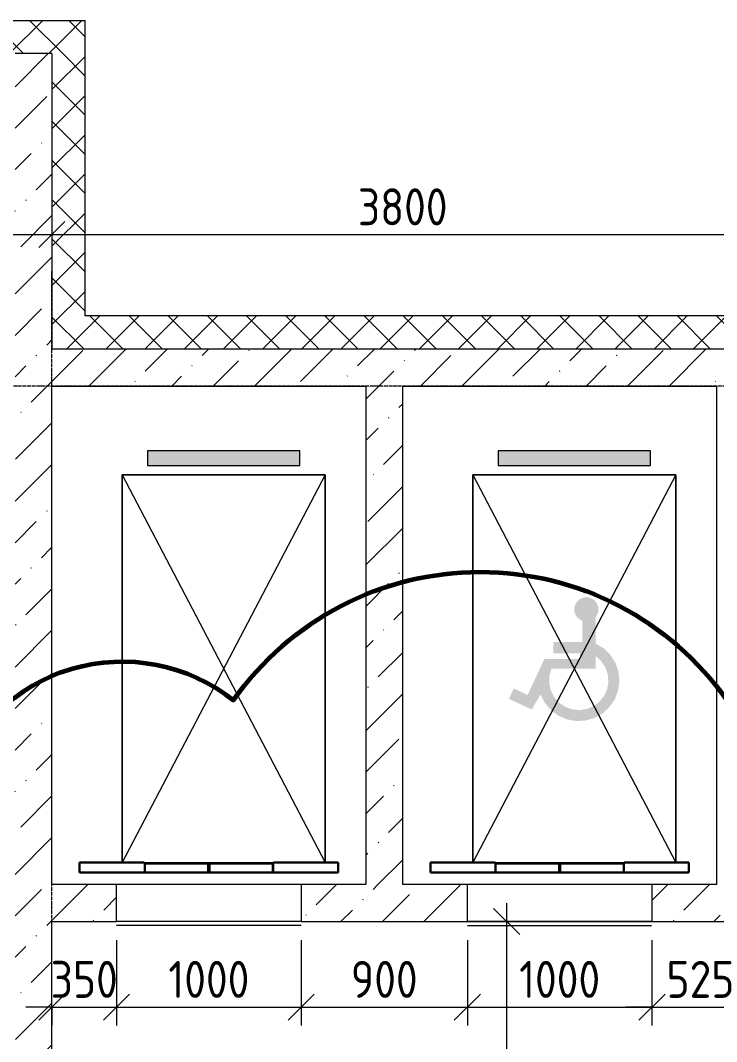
# Model space of a CAD drawing. Header units: millimetres. Extents: x -60946 to 138510, y -262288 to 24501.
# Drawn here: x 45639 to 49409, y -144743 to -139213 of the extents above; entities that cross this region are included whole.
import ezdxf

# ---------------------------------------------------------------- set-up
doc = ezdxf.new("R2010")
doc.units = ezdxf.units.MM
for name, pattern in [('ADSK_Линия сетки', [25, 20, -2.5, 0, -2.5]), ('ADSK_Невидимые', [5, 3, -2]), ('ADSK_Штриховая_ш2 п1_5', [4.5, 3, -1.5])]:
    doc.linetypes.add(name, pattern=pattern)
for name, color, linetype, lineweight in [('2)Тип-3', 7, 'Continuous', 60), ('Двери', 7, 'Continuous', 9), ('Обобщенные модели', 7, 'ADSK_Невидимые', 18), ('Оборудование', 7, 'Continuous', 18), ('Оси', 7, 'Continuous', 9), ('Перекрытие', 7, 'Continuous', 18), ('Размеры', 7, 'Continuous', 9), ('Стены наружные', 7, 'Continuous', 18), ('Узлы', 7, 'Continuous', 18)]:
    doc.layers.add(name, color=color, linetype=linetype, lineweight=lineweight)
doc.styles.add('GOST Common_3', font='', dxfattribs={"width": 0.9, "height": 200})
doc.styles.get('GOST Common_3').set_extended_font_data('GOST Common')
doc.dimstyles.new('ADSK_Основной_2_0_1', dxfattribs={"dimscale": 304.8, "dimtxt": 201.142999, "dimasz": 0.463911, "dimexe": 0.328084, "dimexo": 0.328084, "dimgap": 0.164042, "dimtad": 1, "dimdec": 3, "dimrnd": 0.001, "dimdsep": 46, "dimtxsty": 'GOST Common_3', "dimblk1": 'OBLIQUE', "dimblk2": 'OBLIQUE', "dimsah": 1, "dimcen": 0.09, "dimdle": 0.328084, "dimazin": 2, "dimtfac": 1, "dimtdec": 4, "dimtix": 1, "dimtmove": 1, "dimatfit": 3, "dimfxl": 1, "dimtvp": 1, "dimtolj": 1, "dimtzin": 0, "dimlwd": 20, "dimlwe": 20, "dimarcsym": 2})
doc.dimstyles.new('ADSK_Основной_2_0_2', dxfattribs={"dimscale": 304.8, "dimtxt": 201.142999, "dimasz": 0.463911, "dimexe": 0.328084, "dimexo": 0.328084, "dimgap": 0.164042, "dimtad": 1, "dimdec": 3, "dimrnd": 0.001, "dimdsep": 46, "dimtxsty": 'GOST Common_3', "dimblk1": 'OBLIQUE', "dimblk2": 'OBLIQUE', "dimsah": 1, "dimcen": 0.09, "dimdle": 0.328084, "dimazin": 2, "dimtfac": 1, "dimtdec": 4, "dimtix": 1, "dimtmove": 0, "dimatfit": 3, "dimfxl": 1, "dimtvp": 1, "dimtolj": 1, "dimtzin": 0, "dimlwd": 20, "dimlwe": 20, "dimarcsym": 2})
pattern_1 = [(45, (9.36, -150597.75), (84.18955, 308.69595), [396.875, -79.375, 3.353, -76.022])]
pattern_2 = [(45, (9.36, -150597.75), (-106.066, 106.066), []), (135, (9.36, -150597.75), (-106.066, -106.066), [])]

# ---------------------------------------------------------------- blocks, each defined once
blk = doc.blocks.new('AS-Shakhta_lifta-GOST_5746-2003 - Лифт_3_2700х1700 проем 1000-730833-Кладочный план 3-го этажа')
at = {"layer": 'Оборудование'}
h = blk.add_hatch(color=256, dxfattribs=at)
h.paths.add_polyline_path([(-9.5, 464.1), (-60.4, 461.4), (-109.3, 447.2), (-153.5, 422), (-190.9, 387.4), (-219.3, 345.2), (-237.2, 297.5), (-243.7, 247), (-238.5, 196.4), (-221.7, 148.3), (-194.4, 105.3), (-157.9, 69.8), (-114.3, 43.6), (-114.3, -98), (-123.4, -111.8), (-128.8, -127.6), (-130, -144.1), (-127, -160.5), (-120, -175.5), (-109.5, -188.4), (-96, -198.1), (-80.6, -204.2), (-64.1, -206.2), (-47.6, -203.9), (-32.3, -197.6), (-19, -187.7), (-8.6, -174.7), (-1.8, -159.5), (0.9, -143.1), (-0.6, -126.6), (-6.2, -110.9), (-15.5, -97.2), (-28, -86.3), (-42.9, -78.8), (-42.9, 35.4), (113.5, 35.4), (113.5, 97.4), (-31, 97.4), (-31, 128.1), (162.8, 128.1), (253.6, 322.9), (328.5, 288), (354.7, 344.2), (231, 401.8), (183.6, 319.7), (160.7, 365.2), (127.5, 404.7), (87.2, 434.8), (40.6, 455.1)])
h.paths.add_polyline_path([(-27.9, 404.9), (12.2, 401), (50, 387.2), (83.3, 364.5), (109.8, 334.2), (128, 298.2), (136.6, 258.9), (135.3, 218.6), (123.9, 180), (-114.3, 180), (-114.3, 111.7), (-144.4, 138.5), (-166.9, 171.9), (-180.4, 209.8), (-184, 249.9), (-177.6, 289.7), (-161.5, 326.6), (-136.7, 358.3), (-104.7, 382.9), (-67.7, 398.8)])
at = {"layer": 'Узлы'}
blk.add_hatch(color=256, dxfattribs=at).paths.add_polyline_path([(412.5, -920), (-412.5, -920), (-412.5, -1000), (412.5, -1000)])
at = {"layer": 'Обобщенные модели', "linetype": 'Continuous', "lineweight": 30}
for p, q in [((780, 1285), (-620, 1285)), ((-620, 1230), (-620, 1285)), ((-267, 1235), (-267, 1285)), ((-267, 1285), (77, 1285)), ((77, 1285), (77, 1235)), ((83, 1235), (83, 1285)), ((83, 1285), (427, 1285)), ((427, 1285), (427, 1235)), ((780, 1230), (780, 1285)), ((-270, 1230), (-620, 1230)), ((77, 1235), (-267, 1235)), ((427, 1235), (83, 1235)), ((430, 1230), (780, 1230))]:
    blk.add_line(p, q, dxfattribs=at)
at = {"layer": 'Обобщенные модели'}
for p, q in [((-270, 1235), (-270, 1285)), ((430, 1235), (430, 1285))]:
    blk.add_line(p, q, dxfattribs=at)
at = {"layer": 'Оборудование'}
for p, q in [((-550, -870), (-550, 1230)), ((550, -870), (-550, 1230)), ((-550, -870), (550, 1230)), ((550, 1230), (-550, 1230)), ((-550, 1230), (-550, -870)), ((550, 1230), (550, -870)), ((550, -870), (550, 1230)), ((550, -870), (-550, -870)), ((-550, -870), (550, -870))]:
    blk.add_line(p, q, dxfattribs=at)
at = {"layer": 'Узлы'}
for p, q in [((412.5, -920), (-412.5, -920)), ((-412.5, -920), (-412.5, -1000)), ((412.5, -1000), (412.5, -920)), ((-412.5, -1000), (412.5, -1000))]:
    blk.add_line(p, q, dxfattribs=at)
blk = doc.blocks.new('AS-Shakhta_lifta-GOST_5746-2003 - Лифт_3_2700х1700 проем 1001-793162-Кладочный план 3-го этажа')
at = {"layer": 'Узлы'}
blk.add_hatch(color=256, dxfattribs=at).paths.add_polyline_path([(412.5, -920), (-412.5, -920), (-412.5, -1000), (412.5, -1000)])
at = {"layer": 'Обобщенные модели', "linetype": 'Continuous', "lineweight": 30}
for p, q in [((780, 1285), (-620, 1285)), ((-620, 1230), (-620, 1285)), ((-267, 1235), (-267, 1285)), ((-267, 1285), (77, 1285)), ((77, 1285), (77, 1235)), ((83, 1235), (83, 1285)), ((83, 1285), (427, 1285)), ((427, 1285), (427, 1235)), ((780, 1230), (780, 1285)), ((-270, 1230), (-620, 1230)), ((77, 1235), (-267, 1235)), ((427, 1235), (83, 1235)), ((430, 1230), (780, 1230))]:
    blk.add_line(p, q, dxfattribs=at)
at = {"layer": 'Обобщенные модели'}
for p, q in [((-270, 1235), (-270, 1285)), ((430, 1235), (430, 1285))]:
    blk.add_line(p, q, dxfattribs=at)
at = {"layer": 'Оборудование'}
for p, q in [((-550, -870), (-550, 1230)), ((550, -870), (-550, 1230)), ((-550, -870), (550, 1230)), ((550, 1230), (-550, 1230)), ((-550, 1230), (-550, -870)), ((550, 1230), (550, -870)), ((550, -870), (550, 1230)), ((550, -870), (-550, -870)), ((-550, -870), (550, -870))]:
    blk.add_line(p, q, dxfattribs=at)
at = {"layer": 'Узлы'}
for p, q in [((412.5, -920), (-412.5, -920)), ((-412.5, -920), (-412.5, -1000)), ((412.5, -1000), (412.5, -920)), ((-412.5, -1000), (412.5, -1000))]:
    blk.add_line(p, q, dxfattribs=at)
blk = doc.blocks.new('ADSK_Дверь_Проем - ADSK_Дверь_Проем-1125809-Кладочный план 3-го этажа')
at = {"layer": 'Двери', "linetype": 'ADSK_Штриховая_ш2 п1_5'}
for p, q in [((-500, 100), (500, 100)), ((-500, -100), (500, -100))]:
    blk.add_line(p, q, dxfattribs=at)
blk = doc.blocks.new('ADSK_Дверь_Проем - ADSK_Дверь_Проем-2503678-Кладочный план 3-го этажа')
at = {"layer": 'Двери', "linetype": 'ADSK_Штриховая_ш2 п1_5'}
for p, q in [((-500, 11), (500, 11)), ((-500, -11), (500, -11))]:
    blk.add_line(p, q, dxfattribs=at)
blk = doc.blocks.new('_Oblique')
at = {"color": 0, "linetype": 'ByBlock', "lineweight": -2}
blk.add_line((-0.5, -0.5), (0.5, 0.5), dxfattribs=at)
blk = doc.blocks.new('*D5285')
at = {"layer": 'Defpoints', "color": 0, "transparency": 16777216}
for p in [(42009.4, -140272.3), (45809.4, -140272.3), (45809.4, -140372.3)]:
    blk.add_point(p, dxfattribs=at)
at = {"layer": 'Размеры', "color": 0, "lineweight": 20, "transparency": 16777216}
for p, q in [((41909.4, -140372.3), (45909.4, -140372.3)), ((42009.4, -140372.3), (42009.4, -140472.3)), ((45809.4, -140372.3), (45809.4, -140472.3))]:
    blk.add_line(p, q, dxfattribs=at)
at = {"layer": 'Размеры', "color": 0, "lineweight": 20, "transparency": 16777216, "xscale": 141.4, "yscale": 141.4, "zscale": 141.4, "rotation": 180}
blk.add_blockref('_Oblique', (42009.4, -140372.3), dxfattribs=at)
at = {"layer": 'Размеры', "color": 0, "lineweight": 20, "transparency": 16777216, "xscale": 141.4, "yscale": 141.4, "zscale": 141.4}
blk.add_blockref('_Oblique', (45809.4, -140372.3), dxfattribs=at)
at = {"layer": 'Размеры', "color": 0, "lineweight": 9, "transparency": 16777216, "insert": (43909.4, -140222.3), "char_height": 200, "width": 605.475, "attachment_point": 5, "style": 'GOST Common_3'}
blk.add_mtext('\\A1;3800', dxfattribs=at)
blk = doc.blocks.new('*D5286')
at = {"layer": 'Defpoints', "color": 0, "transparency": 16777216}
for p in [(45809.4, -140272.3), (49609.4, -140372.3), (49609.4, -140713.9)]:
    blk.add_point(p, dxfattribs=at)
at = {"layer": 'Размеры', "color": 0, "lineweight": 20, "transparency": 16777216}
for p, q in [((49609.4, -140613.9), (49609.4, -140272.3)), ((45709.4, -140372.3), (49709.4, -140372.3)), ((45809.4, -140372.3), (45809.4, -140472.3))]:
    blk.add_line(p, q, dxfattribs=at)
at = {"layer": 'Размеры', "color": 0, "lineweight": 20, "transparency": 16777216, "xscale": 141.4, "yscale": 141.4, "zscale": 141.4, "rotation": 180}
blk.add_blockref('_Oblique', (45809.4, -140372.3), dxfattribs=at)
at = {"layer": 'Размеры', "color": 0, "lineweight": 20, "transparency": 16777216, "xscale": 141.4, "yscale": 141.4, "zscale": 141.4}
blk.add_blockref('_Oblique', (49609.4, -140372.3), dxfattribs=at)
at = {"layer": 'Размеры', "color": 0, "lineweight": 9, "transparency": 16777216, "insert": (47709.4, -140222.3), "char_height": 200, "width": 605.475, "attachment_point": 5, "style": 'GOST Common_3'}
blk.add_mtext('\\A1;3800', dxfattribs=at)
blk = doc.blocks.new('*D5406')
at = {"layer": 'Defpoints', "color": 0, "transparency": 16777216}
for p in [(46159.4, -144092.8), (45809.4, -144456), (46159.4, -144556)]:
    blk.add_point(p, dxfattribs=at)
at = {"layer": 'Размеры', "color": 0, "lineweight": 20, "transparency": 16777216}
for p, q in [((46159.4, -144192.8), (46159.4, -144656)), ((45809.4, -144556), (45668, -144556)), ((45809.4, -144556), (45809.4, -144656)), ((45809.4, -144556), (46159.4, -144556)), ((46159.4, -144556), (46300.8, -144556))]:
    blk.add_line(p, q, dxfattribs=at)
at = {"layer": 'Размеры', "color": 0, "lineweight": 20, "transparency": 16777216, "xscale": 141.4, "yscale": 141.4, "zscale": 141.4}
blk.add_blockref('_Oblique', (45809.4, -144556), dxfattribs=at)
at = {"layer": 'Размеры', "color": 0, "lineweight": 20, "transparency": 16777216, "xscale": 141.4, "yscale": 141.4, "zscale": 141.4, "rotation": 180}
blk.add_blockref('_Oblique', (46159.4, -144556), dxfattribs=at)
at = {"layer": 'Размеры', "color": 0, "lineweight": 9, "transparency": 16777216, "insert": (45984.4, -144406), "char_height": 200, "width": 454.106, "attachment_point": 5, "style": 'GOST Common_3'}
blk.add_mtext('\\A1;350', dxfattribs=at)
blk = doc.blocks.new('*D5407')
at = {"layer": 'Defpoints', "color": 0, "transparency": 16777216}
for p in [(46159.4, -144092.8), (47159.4, -144092.8), (47159.4, -144556)]:
    blk.add_point(p, dxfattribs=at)
at = {"layer": 'Размеры', "color": 0, "lineweight": 20, "transparency": 16777216}
for p, q in [((46159.4, -144192.8), (46159.4, -144656)), ((47159.4, -144192.8), (47159.4, -144656)), ((46059.4, -144556), (47259.4, -144556))]:
    blk.add_line(p, q, dxfattribs=at)
at = {"layer": 'Размеры', "color": 0, "lineweight": 20, "transparency": 16777216, "xscale": 141.4, "yscale": 141.4, "zscale": 141.4, "rotation": 180}
blk.add_blockref('_Oblique', (46159.4, -144556), dxfattribs=at)
at = {"layer": 'Размеры', "color": 0, "lineweight": 20, "transparency": 16777216, "xscale": 141.4, "yscale": 141.4, "zscale": 141.4}
blk.add_blockref('_Oblique', (47159.4, -144556), dxfattribs=at)
at = {"layer": 'Размеры', "color": 0, "lineweight": 9, "transparency": 16777216, "insert": (46659.4, -144406), "char_height": 200, "width": 560.473, "attachment_point": 5, "style": 'GOST Common_3'}
blk.add_mtext('\\A1;1000', dxfattribs=at)
blk = doc.blocks.new('*D5408')
at = {"layer": 'Defpoints', "color": 0, "transparency": 16777216}
for p in [(47159.4, -144092.8), (48059.4, -144092.8), (48059.4, -144556)]:
    blk.add_point(p, dxfattribs=at)
at = {"layer": 'Размеры', "color": 0, "lineweight": 20, "transparency": 16777216}
for p, q in [((47159.4, -144192.8), (47159.4, -144656)), ((48059.4, -144192.8), (48059.4, -144656)), ((47059.4, -144556), (48159.4, -144556))]:
    blk.add_line(p, q, dxfattribs=at)
at = {"layer": 'Размеры', "color": 0, "lineweight": 20, "transparency": 16777216, "xscale": 141.4, "yscale": 141.4, "zscale": 141.4, "rotation": 180}
blk.add_blockref('_Oblique', (47159.4, -144556), dxfattribs=at)
at = {"layer": 'Размеры', "color": 0, "lineweight": 20, "transparency": 16777216, "xscale": 141.4, "yscale": 141.4, "zscale": 141.4}
blk.add_blockref('_Oblique', (48059.4, -144556), dxfattribs=at)
at = {"layer": 'Размеры', "color": 0, "lineweight": 9, "transparency": 16777216, "insert": (47609.4, -144406), "char_height": 200, "width": 454.106, "attachment_point": 5, "style": 'GOST Common_3'}
blk.add_mtext('\\A1;900', dxfattribs=at)
blk = doc.blocks.new('*D5409')
at = {"layer": 'Defpoints', "color": 0, "transparency": 16777216}
for p in [(48059.4, -144092.8), (49059.4, -144092.8), (49059.4, -144556)]:
    blk.add_point(p, dxfattribs=at)
at = {"layer": 'Размеры', "color": 0, "lineweight": 20, "transparency": 16777216}
for p, q in [((48059.4, -144192.8), (48059.4, -144656)), ((49059.4, -144192.8), (49059.4, -144656)), ((47959.4, -144556), (49159.4, -144556))]:
    blk.add_line(p, q, dxfattribs=at)
at = {"layer": 'Размеры', "color": 0, "lineweight": 20, "transparency": 16777216, "xscale": 141.4, "yscale": 141.4, "zscale": 141.4, "rotation": 180}
blk.add_blockref('_Oblique', (48059.4, -144556), dxfattribs=at)
at = {"layer": 'Размеры', "color": 0, "lineweight": 20, "transparency": 16777216, "xscale": 141.4, "yscale": 141.4, "zscale": 141.4}
blk.add_blockref('_Oblique', (49059.4, -144556), dxfattribs=at)
at = {"layer": 'Размеры', "color": 0, "lineweight": 9, "transparency": 16777216, "insert": (48559.4, -144406), "char_height": 200, "width": 560.473, "attachment_point": 5, "style": 'GOST Common_3'}
blk.add_mtext('\\A1;1000', dxfattribs=at)
blk = doc.blocks.new('*D5410')
at = {"layer": 'Defpoints', "color": 0, "transparency": 16777216}
for p in [(49059.4, -144092.8), (49584.4, -144456), (49584.4, -144556)]:
    blk.add_point(p, dxfattribs=at)
at = {"layer": 'Размеры', "color": 0, "lineweight": 20, "transparency": 16777216}
for p, q in [((49059.4, -144192.8), (49059.4, -144656)), ((49059.4, -144556), (48918, -144556)), ((49059.4, -144556), (49584.4, -144556)), ((49584.4, -144556), (49584.4, -144656)), ((49584.4, -144556), (49725.8, -144556))]:
    blk.add_line(p, q, dxfattribs=at)
at = {"layer": 'Размеры', "color": 0, "lineweight": 20, "transparency": 16777216, "xscale": 141.4, "yscale": 141.4, "zscale": 141.4}
blk.add_blockref('_Oblique', (49059.4, -144556), dxfattribs=at)
at = {"layer": 'Размеры', "color": 0, "lineweight": 20, "transparency": 16777216, "xscale": 141.4, "yscale": 141.4, "zscale": 141.4, "rotation": 180}
blk.add_blockref('_Oblique', (49584.4, -144556), dxfattribs=at)
at = {"layer": 'Размеры', "color": 0, "lineweight": 9, "transparency": 16777216, "insert": (49321.9, -144406), "char_height": 200, "width": 454.106, "attachment_point": 5, "style": 'GOST Common_3'}
blk.add_mtext('\\A1;525', dxfattribs=at)
blk = doc.blocks.new('*D5412')
at = {"layer": 'Defpoints', "color": 0, "transparency": 16777216}
for p in [(48172.6, -144092.8), (48272.6, -144092.8), (48584.4, -146592.8)]:
    blk.add_point(p, dxfattribs=at)
at = {"layer": 'Размеры', "color": 0, "lineweight": 20, "transparency": 16777216}
for p, q in [((48272.6, -146692.8), (48272.6, -143992.8)), ((48272.6, -144092.8), (48372.6, -144092.8)), ((48484.4, -146592.8), (48172.6, -146592.8))]:
    blk.add_line(p, q, dxfattribs=at)
at = {"layer": 'Размеры', "color": 0, "lineweight": 20, "transparency": 16777216, "xscale": 141.4, "yscale": 141.4, "zscale": 141.4}
for p, rotation in [((48272.6, -144092.8), 90), ((48272.6, -146592.8), 270)]:
    blk.add_blockref('_Oblique', p, dxfattribs=dict(at, rotation=rotation))
at = {"layer": 'Размеры', "color": 0, "lineweight": 9, "transparency": 16777216, "insert": (48122.6, -145342.8), "char_height": 200, "width": 605.475, "attachment_point": 5, "rotation": 90, "style": 'GOST Common_3'}
blk.add_mtext('\\A1;2500', dxfattribs=at)

msp = doc.modelspace()

# ---------------------------------------------------------------- hatches: boundary and pattern name
at = {"layer": 'Стены наружные', "lineweight": 9}
h = msp.add_hatch(dxfattribs=at)
h.set_pattern_fill('FP_4', color=256, style=0, pattern_type=2)
h.set_pattern_definition(pattern_2)
h.paths.add_polyline_path([(42209.3615, -139392.7816), (42420.3169, -139392.7816), (42420.3169, -139212.7816), (42009.3615, -139212.7816), (42009.3615, -139392.7816)])
h.paths.add_polyline_path([(45609.3615, -139392.7816), (45989.3615, -139392.7816), (45989.3615, -139212.7816), (45420.3169, -139212.7816), (45420.3169, -139392.7816)])
h = msp.add_hatch(dxfattribs=at)
h.set_pattern_fill('FP_2', color=256, style=0, pattern_type=2)
h.set_pattern_definition(pattern_1)
h.paths.add_polyline_path([(45609.3615, -147992.7816), (45809.3615, -147992.7816), (45809.3615, -139392.7816), (45609.3615, -139392.7816), (45609.3615, -147792.7816)])
h = msp.add_hatch(dxfattribs=at)
h.set_pattern_fill('FP_4', color=256, style=0, pattern_type=2)
h.set_pattern_definition(pattern_2)
h.paths.add_polyline_path([(45989.3615, -140992.7816), (45989.3615, -139392.7816), (45809.3615, -139392.7816), (45809.3615, -140992.7816)])
h = msp.add_hatch(dxfattribs=at)
h.set_pattern_fill('FP_4', color=256, style=0, pattern_type=2)
h.set_pattern_definition(pattern_2)
h.paths.add_polyline_path([(45989.3615, -140992.7816), (49609.3615, -140992.7816), (49609.3615, -140812.7816), (45989.3615, -140812.7816), (45989.3615, -140879.5231)])
h = msp.add_hatch(dxfattribs=at)
h.set_pattern_fill('FP_2', color=256, style=0, pattern_type=2)
h.set_pattern_definition(pattern_1)
h.paths.add_polyline_path([(47729.4185, -141192.7816), (49609.3615, -141192.7816), (49609.3615, -140992.7816), (45809.3615, -140992.7816), (45809.3615, -141192.7816), (47709.3615, -141192.7816)])
h = msp.add_hatch(dxfattribs=at)
h.set_pattern_fill('FP_2', color=256, style=0, pattern_type=2)
h.set_pattern_definition(pattern_1)
h.paths.add_polyline_path([(47709.3615, -143892.7816), (47709.3615, -141192.7816), (47509.3615, -141192.7816), (47509.3615, -143892.7816)])
h = msp.add_hatch(dxfattribs=at)
h.set_pattern_fill('FP_2', color=256, style=0, pattern_type=2)
h.set_pattern_definition(pattern_1)
h.paths.add_polyline_path([(47729.4185, -144092.7816), (48059.3615, -144092.7816), (48059.3615, -143892.7816), (47159.3615, -143892.7816), (47159.3615, -144092.7816)])
h.paths.add_polyline_path([(49609.3615, -144092.7816), (49609.3615, -143892.7816), (49059.3615, -143892.7816), (49059.3615, -144092.7816)])
h.paths.add_polyline_path([(46159.3615, -144092.7816), (46159.3615, -143892.7816), (45809.3615, -143892.7816), (45809.3615, -144092.7816)])

# ---------------------------------------------------------------- linework, layer by layer
at = {"layer": '2)Тип-3', "color": 5}
msp.add_lwpolyline([(45273.5488, -148905.6451, -0.52056705), (45273.5488, -146370.559, -0.52056705), (45273.5488, -144805.4739, -0.52056705), (45273.5488, -143344.9899, -0.52056705), (46793.1228, -142894.6462, -0.52056705), (49464.5461, -142894.6462, -0.52056705), (51839.1308, -142894.6462, -0.52056705), (51932.5214, -144302.4547, -0.52056705), (51932.5214, -146128.0908, -0.52056705), (51932.5214, -148835.5121, -0.52056705), (49866.6909, -148905.6451, -0.52056705), (47360.7342, -148905.6451, -0.52056705)], format="xyb", close=True, dxfattribs=at)
at = {"layer": 'Оси', "linetype": 'ADSK_Линия сетки', "lineweight": 5}
for p, q in [((45809.3615, -161571.6329), (45809.3615, -140570.3055)), ((62587.9153, -141192.7816), (-25230.7352, -141192.7816))]:
    msp.add_line(p, q, dxfattribs=at)
at = {"layer": 'Перекрытие'}
for p, q in [((47159.3615, -143892.7816), (46159.3615, -143892.7816)), ((49059.3615, -143892.7816), (48059.3615, -143892.7816))]:
    msp.add_line(p, q, dxfattribs=at)
at = {"layer": 'Стены наружные', "lineweight": 9}
for p, q in [((44709.3615, -139212.7816), (45989.3615, -139212.7816)), ((45989.3615, -140812.7816), (45989.3615, -139212.7816)), ((45809.3615, -139392.7816), (45609.3615, -139392.7816)), ((45809.3615, -139392.7816), (45609.3615, -139392.7816)), ((45809.3615, -139392.7816), (45809.3615, -140992.7816)), ((49609.3615, -140812.7816), (45989.3615, -140812.7816)), ((49609.3615, -140992.7816), (45809.3615, -140992.7816)), ((45809.3615, -143892.7816), (45809.3615, -141192.7816)), ((45809.3615, -141192.7816), (47509.3615, -141192.7816)), ((47509.3615, -141192.7816), (47509.3615, -143892.7816)), ((47709.3615, -143892.7816), (47709.3615, -141192.7816)), ((47709.3615, -141192.7816), (49409.3615, -141192.7816)), ((49409.3615, -141192.7816), (49409.3615, -143892.7816)), ((46159.3615, -143892.7816), (45809.3615, -143892.7816)), ((46159.3615, -144092.7816), (46159.3615, -143892.7816)), ((47509.3615, -143892.7816), (47159.3615, -143892.7816)), ((47159.3615, -143892.7816), (47159.3615, -144092.7816)), ((48059.3615, -143892.7816), (47709.3615, -143892.7816)), ((48059.3615, -144092.7816), (48059.3615, -143892.7816)), ((49409.3615, -143892.7816), (49059.3615, -143892.7816)), ((49059.3615, -143892.7816), (49059.3615, -144092.7816)), ((45809.3615, -147867.7816), (45809.3615, -144092.7816)), ((45809.3615, -144092.7816), (46159.3615, -144092.7816)), ((47159.3615, -144092.7816), (48059.3615, -144092.7816)), ((49059.3615, -144092.7816), (49584.3615, -144092.7816))]:
    msp.add_line(p, q, dxfattribs=at)

# ---------------------------------------------------------------- block references
at = {"layer": 'Двери', "rotation": 180}
for name, p in [('ADSK_Дверь_Проем - ADSK_Дверь_Проем-1125809-Кладочный план 3-го этажа', (46659.3615, -143992.7816)), ('ADSK_Дверь_Проем - ADSK_Дверь_Проем-1125809-Кладочный план 3-го этажа', (48559.3615, -143992.7816)), ('ADSK_Дверь_Проем - ADSK_Дверь_Проем-2503678-Кладочный план 3-го этажа', (46659.3615, -144103.7816))]:
    msp.add_blockref(name, p, dxfattribs=at)
at = {"layer": 'Двери'}
msp.add_blockref('ADSK_Дверь_Проем - ADSK_Дверь_Проем-2503678-Кладочный план 3-го этажа', (48559.3615, -144103.7816), dxfattribs=at)
at = {"layer": 'Оборудование', "rotation": 180}
for name, p in [('AS-Shakhta_lifta-GOST_5746-2003 - Лифт_3_2700х1700 проем 1001-793162-Кладочный план 3-го этажа', (46739.3615, -142542.7816)), ('AS-Shakhta_lifta-GOST_5746-2003 - Лифт_3_2700х1700 проем 1000-730833-Кладочный план 3-го этажа', (48639.3615, -142542.7816))]:
    msp.add_blockref(name, p, dxfattribs=at)

# ---------------------------------------------------------------- dimensions: what is measured, and where the dimension line sits
at = {"layer": 'Размеры', "lineweight": 9}
for base, p1, p2, dimstyle, override, picture, middle in [((45809.3615, -140372.2851), (42009.3615, -140272.3002), (45809.3615, -140272.3002), 'ADSK_Основной_2_0_1', {"dimpost": '<>', "dimfxl": 3800}, '*D5285', (43909.3615, -140222.2851)), ((49609.3615, -140372.2851), (45809.3615, -140272.3002), (49609.3615, -140713.9362), 'ADSK_Основной_2_0_1', {"dimpost": '<>', "dimfxl": 3825.577393}, '*D5286', (47709.3615, -140222.2851)), ((46159.3615, -144556.0038), (45809.3615, -144456.0189), (46159.3615, -144092.7816), 'ADSK_Основной_2_0_2', {"dimpost": '<>', "dimfxl": 504.421802}, '*D5406', (45984.3615, -144406.0038)), ((47159.3615, -144556.0038), (46159.3615, -144092.7816), (47159.3615, -144092.7816), 'ADSK_Основной_2_0_2', {"dimpost": '<>', "dimfxl": 1000}, '*D5407', (46659.3615, -144406.0038)), ((48059.3615, -144556.0038), (47159.3615, -144092.7816), (48059.3615, -144092.7816), 'ADSK_Основной_2_0_2', {"dimpost": '<>', "dimfxl": 900}, '*D5408', (47609.3615, -144406.0038)), ((49059.3615, -144556.0038), (48059.3615, -144092.7816), (49059.3615, -144092.7816), 'ADSK_Основной_2_0_2', {"dimpost": '<>', "dimfxl": 1000}, '*D5409', (48559.3615, -144406.0038)), ((49584.3615, -144556.0038), (49059.3615, -144092.7816), (49584.3615, -144456.0189), 'ADSK_Основной_2_0_2', {"dimpost": '<>', "dimfxl": 638.409237}, '*D5410', (49321.8615, -144406.0038))]:
    dim = msp.add_linear_dim(base=base, p1=p1, p2=p2, dimstyle=dimstyle, override=override, dxfattribs=at)
    dim.commit()
    dim.dimension.update_dxf_attribs({"geometry": picture, "text_midpoint": middle})
dim = msp.add_linear_dim(base=(48272.5907, -144092.7816), p1=(48584.3615, -146592.7816), p2=(48172.6058, -144092.7816), angle=90, dimstyle='ADSK_Основной_2_0_2', override={"dimpost": '<>', "dimfxl": 2533.681666}, dxfattribs=at)
dim.commit()
dim.dimension.update_dxf_attribs({"geometry": '*D5412', "text_midpoint": (48122.5907, -145342.7816)})

doc.saveas('drawing.dxf')
